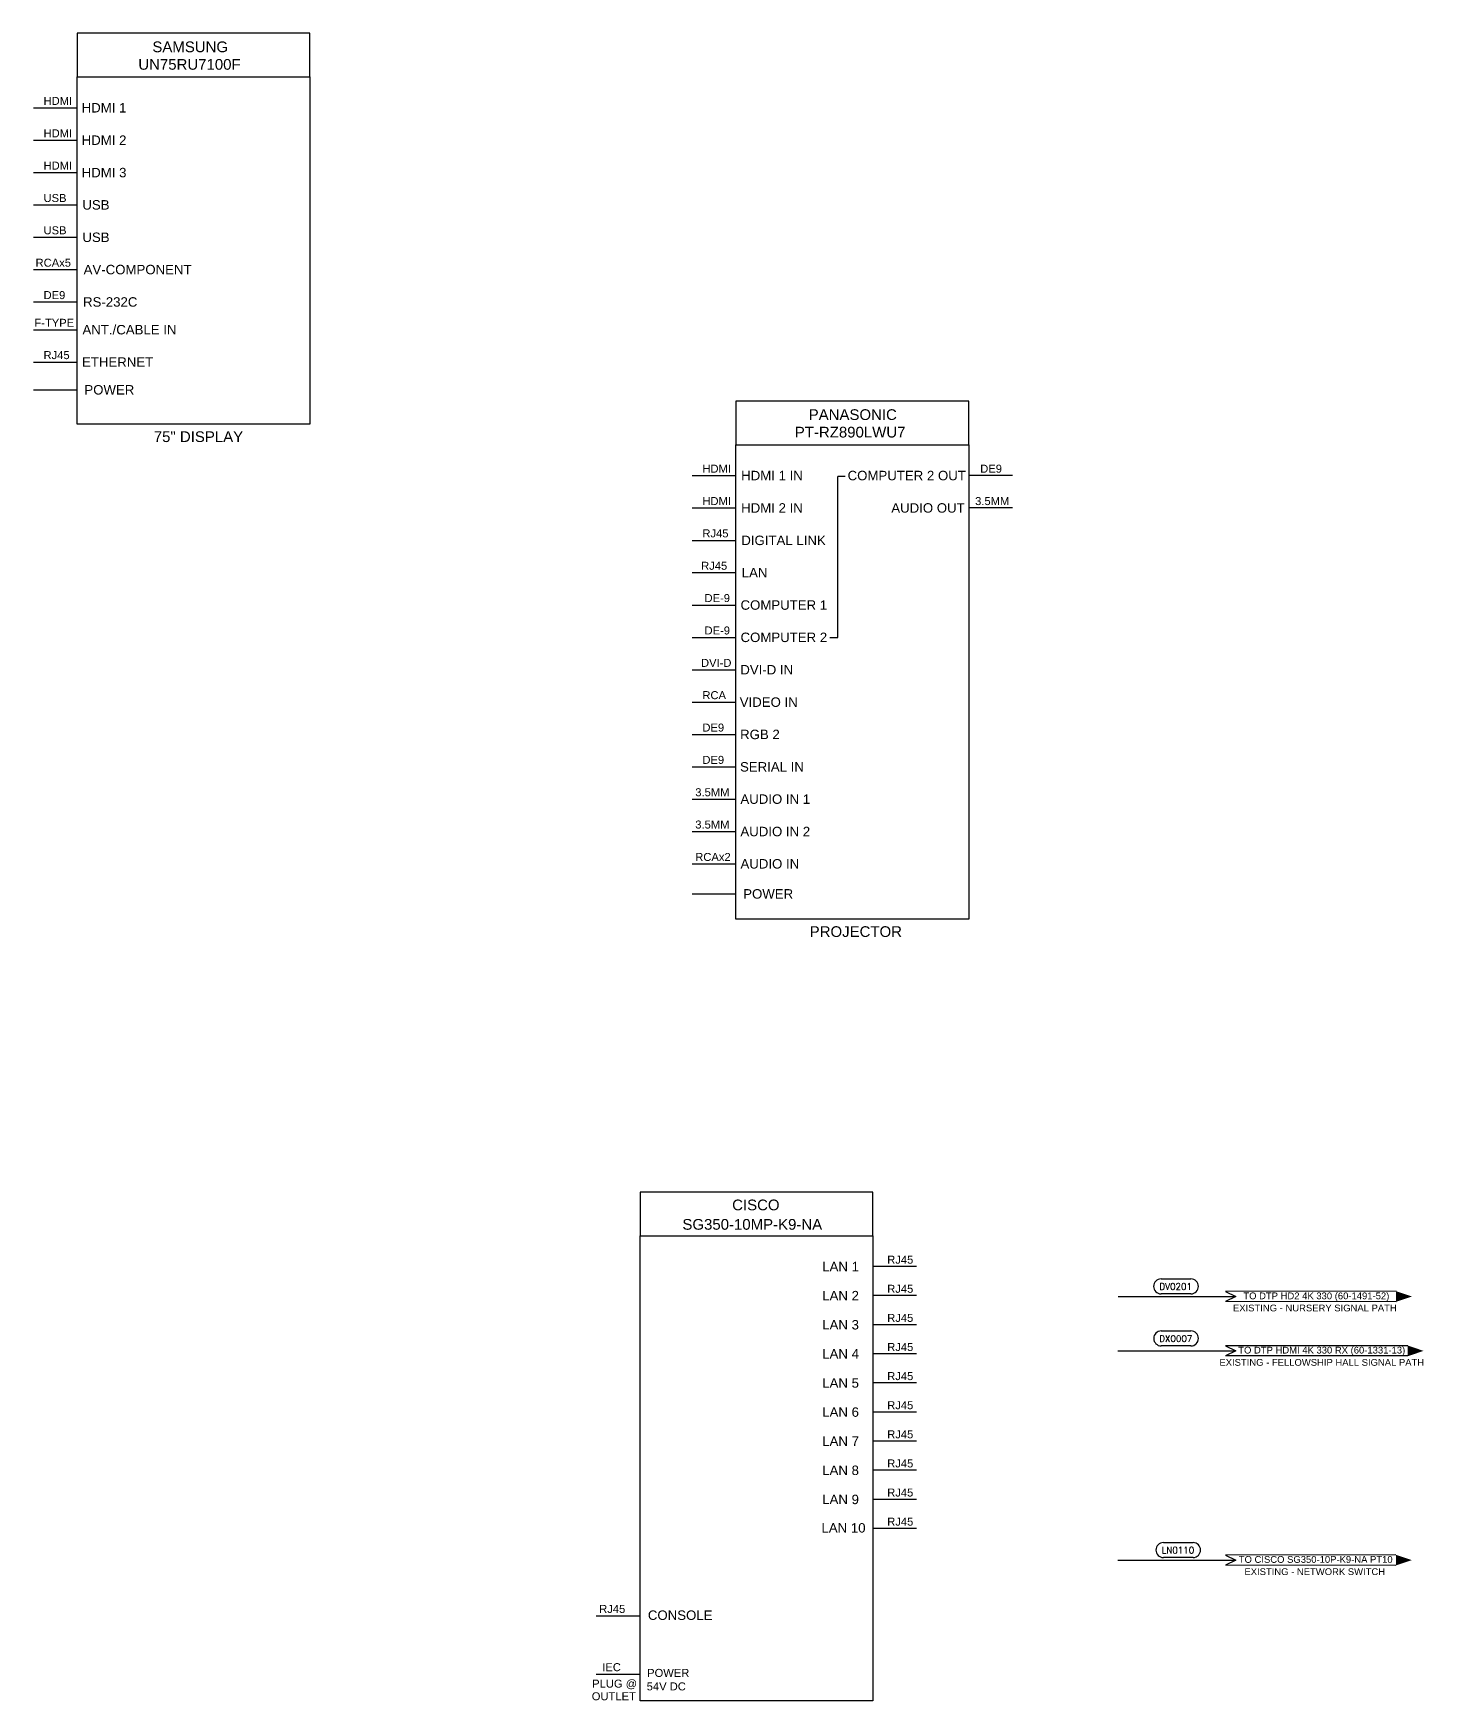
# Model space of a CAD drawing. Header units: inches. Extents: x 76.6 to 171, y -0.9 to 22.9.
# Drawn here: x 76.55 to 89.64, y -0.67 to 15.02 of the extents above; entities that cross this region are included whole.
import ezdxf
from ezdxf.enums import TextEntityAlignment as Align

# ---------------------------------------------------------------- set-up
doc = ezdxf.new("R2010")
doc.units = ezdxf.units.IN
doc.header["$MEASUREMENT"] = 0
for name, color, linetype in [('AV-CABLE-AUDIO', 4, 'Continuous'), ('AV-CABLE-CNTRL', 2, 'Continuous'), ('AV-CABLE-VIDEO', 6, 'Continuous'), ('AV-CBL-AUDIO', 4, 'Continuous'), ('AV-DEVICE', 4, 'Continuous'), ('AV-NOTE', 1, 'Continuous'), ('AV-TEXT', 2, 'Continuous')]:
    doc.layers.add(name, color=color, linetype=linetype)
doc.styles.add('PDF Arial', font='arial.ttf')
doc.styles.get("Standard").update_dxf_attribs({"font": 'simplex.shx'})
doc.styles.add('WL-BASE', font='arial.ttf')

# ---------------------------------------------------------------- blocks, each defined once
blk = doc.blocks.new('SAMSUNG UN75RU7100F')
for points in [[(0, -0.411), (2.192, -0.411), (2.192, 0), (0, 0)], [(0, -0.411), (2.192, -0.411), (2.192, -3.68), (0, -3.68)]]:
    blk.add_lwpolyline(points, close=True)
at = {"layer": 'AV-CABLE-AUDIO', "color": 1}
blk.add_line((-0.411, -3.356), (0, -3.356), dxfattribs=at)
at = {"layer": 'AV-CABLE-CNTRL'}
for p, q in [((-0.411, -2.529), (0, -2.529)), ((-0.411, -3.095), (0, -3.095))]:
    blk.add_line(p, q, dxfattribs=at)
at = {"layer": 'AV-CABLE-VIDEO', "color": 6}
for p, q in [((-0.411, -0.701), (0, -0.701)), ((-0.411, -1.006), (0, -1.006)), ((-0.411, -1.311), (0, -1.311)), ((-0.411, -1.615), (0, -1.615)), ((-0.411, -1.92), (0, -1.92)), ((-0.411, -2.224), (0, -2.224))]:
    blk.add_line(p, q, dxfattribs=at)
at = {"layer": 'AV-CBL-AUDIO'}
blk.add_line((-0.411, -2.79), (0, -2.79), dxfattribs=at)
at = {"style": 'WL-BASE'}
blk.add_text('75" DISPLAY', height=0.10083, dxfattribs=at).set_placement((1.563, -3.797), align=Align.MIDDLE_RIGHT)
at = {"attachment_point": 2, "style": 'WL-BASE'}
for s, insert, char_height in [('SAMSUNG', (1.065, -0.077), 0.1008), ('\\pxqc;UN75RU7100F', (1.058, -0.242), 0.10083)]:
    blk.add_mtext_dynamic_manual_height_columns(s, width=3.03705, gutter_width=1, heights=[0], dxfattribs=dict(at, insert=insert, char_height=char_height))
at = {"layer": 'AV-CABLE-AUDIO', "color": 1, "style": 'WL-BASE'}
blk.add_text('POWER', height=0.089, dxfattribs=at).set_placement((0.539, -3.356), align=Align.MIDDLE_RIGHT)
at = {"layer": 'AV-CABLE-CNTRL', "style": 'WL-BASE'}
for s, p in [('DE9', (-0.315, -2.502)), ('RJ45', (-0.315, -3.067))]:
    blk.add_text(s, height=0.0753, dxfattribs=at).set_placement(p)
for s, p in [('RS-232C', (0.568, -2.529)), ('ETHERNET', (0.717, -3.095))]:
    blk.add_text(s, height=0.089, dxfattribs=at).set_placement(p, align=Align.MIDDLE_RIGHT)
at = {"layer": 'AV-CABLE-VIDEO', "color": 6, "style": 'WL-BASE'}
for s, p in [('HDMI', (-0.315, -0.674)), ('HDMI', (-0.315, -0.979)), ('HDMI', (-0.315, -1.283)), ('USB', (-0.315, -1.588)), ('USB', (-0.315, -1.892)), ('RCAx5', (-0.39, -2.197))]:
    blk.add_text(s, height=0.0753, dxfattribs=at).set_placement(p)
for s, height, p in [('HDMI 1', 0.089, (0.465, -0.701)), ('HDMI 2', 0.089, (0.465, -1.006)), ('HDMI 3', 0.089, (0.465, -1.311)), ('USB', 0.089, (0.306, -1.615)), ('USB', 0.089, (0.306, -1.92)), ('AV-COMPONENT', 0.08905, (1.078, -2.224))]:
    blk.add_text(s, height=height, dxfattribs=at).set_placement(p, align=Align.MIDDLE_RIGHT)
at = {"layer": 'AV-CBL-AUDIO', "style": 'WL-BASE'}
blk.add_text('F-TYPE', height=0.0753, dxfattribs=at).set_placement((-0.401, -2.763))
blk.add_text('ANT./CABLE IN', height=0.08905, dxfattribs=at).set_placement((0.936, -2.79), align=Align.MIDDLE_RIGHT)
blk = doc.blocks.new('CISCO SG350-10MP-K9-NA')
for points in [[(0, -0.411), (2.192, -0.411), (2.192, 0), (0, 0)], [(0, -0.411), (2.192, -0.411), (2.192, -4.788), (0, -4.788)]]:
    blk.add_lwpolyline(points, close=True)
at = {"layer": 'AV-CABLE-AUDIO', "color": 2}
for p, q in [((2.603, -0.701), (2.192, -0.701)), ((2.603, -0.975), (2.192, -0.975)), ((2.603, -1.249), (2.192, -1.249)), ((2.603, -1.523), (2.192, -1.523)), ((2.603, -1.797), (2.192, -1.797)), ((2.603, -2.071), (2.192, -2.071)), ((2.603, -2.345), (2.192, -2.345)), ((2.603, -2.619), (2.192, -2.619)), ((2.603, -2.893), (2.192, -2.893)), ((2.603, -3.167), (2.192, -3.167)), ((-0.411, -3.989), (0, -3.989))]:
    blk.add_line(p, q, dxfattribs=at)
at = {"layer": 'AV-NOTE'}
blk.add_line((-0.411, -4.537), (0, -4.537), dxfattribs=at)
at = {"style": 'WL-BASE'}
for s, height, p in [('CISCO', 0.1008, (1.313, -0.121)), ('SG350-10MP-K9-NA', 0.10083, (1.714, -0.304))]:
    blk.add_text(s, height=height, dxfattribs=at).set_placement(p, align=Align.MIDDLE_RIGHT)
at = {"layer": 'AV-CABLE-AUDIO', "color": 2, "style": 'WL-BASE'}
for p in [(2.326, -0.674), (2.326, -0.948), (2.326, -1.222), (2.326, -1.496), (2.326, -1.77), (2.326, -2.044), (2.326, -2.318), (2.326, -2.592), (2.326, -2.866), (2.326, -3.14), (-0.384, -3.962)]:
    blk.add_text('RJ45', height=0.0753, dxfattribs=at).set_placement(p)
for s, p in [('LAN 1', (2.06, -0.701)), ('LAN 2', (2.06, -0.975)), ('LAN 3', (2.06, -1.249)), ('LAN 4', (2.06, -1.523)), ('LAN 5', (2.06, -1.797)), ('LAN 6', (2.06, -2.071)), ('LAN 7', (2.06, -2.345)), ('LAN 8', (2.06, -2.619)), ('LAN 9', (2.06, -2.893)), ('LAN 10', (2.122, -3.161)), ('CONSOLE', (0.682, -3.983))]:
    blk.add_text(s, height=0.089, dxfattribs=at).set_placement(p, align=Align.MIDDLE_RIGHT)
at = {"layer": 'AV-NOTE', "style": 'WL-BASE'}
for s, p in [('IEC', (-0.355, -4.51)), ('POWER', (0.067, -4.564)), ('OUTLET', (-0.454, -4.784)), ('PLUG @', (-0.45, -4.665)), ('54V DC', (0.063, -4.691))]:
    blk.add_text(s, height=0.0753, dxfattribs=at).set_placement(p)
blk = doc.blocks.new('PANASONIC PT-RZ890L0WU7')
for p, q in [((1.028, -0.709), (0.96, -0.709)), ((0.96, -2.225), (0.96, -0.709)), ((0.883, -2.225), (0.96, -2.225))]:
    blk.add_line(p, q)
for points in [[(0, -0.411), (2.192, -0.411), (2.192, 0), (0, 0)], [(0, -0.411), (2.192, -0.411), (2.192, -4.877), (0, -4.877)]]:
    blk.add_lwpolyline(points, close=True)
at = {"layer": 'AV-CABLE-AUDIO'}
blk.add_line((2.603, -1.006), (2.192, -1.006), dxfattribs=at)
at = {"layer": 'AV-CABLE-AUDIO', "color": 2}
blk.add_line((-0.411, -1.615), (0, -1.615), dxfattribs=at)
at = {"layer": 'AV-CABLE-AUDIO', "color": 1}
blk.add_line((-0.411, -4.639), (0, -4.639), dxfattribs=at)
at = {"layer": 'AV-CABLE-CNTRL'}
for p, q in [((-0.411, -3.138), (0, -3.138)), ((-0.411, -3.443), (0, -3.443))]:
    blk.add_line(p, q, dxfattribs=at)
at = {"layer": 'AV-CABLE-CNTRL', "color": 4}
for p, q in [((-0.411, -3.747), (0, -3.747)), ((-0.411, -4.052), (0, -4.052)), ((-0.411, -4.356), (0, -4.356))]:
    blk.add_line(p, q, dxfattribs=at)
at = {"layer": 'AV-CABLE-VIDEO', "color": 6}
for p, q in [((-0.411, -0.701), (0, -0.701)), ((2.603, -0.701), (2.192, -0.701)), ((-0.411, -1.006), (0, -1.006)), ((-0.411, -1.311), (0, -1.311)), ((-0.411, -1.92), (0, -1.92)), ((-0.411, -2.224), (0, -2.224)), ((-0.411, -2.529), (0, -2.529))]:
    blk.add_line(p, q, dxfattribs=at)
at = {"layer": 'AV-CBL-AUDIO'}
blk.add_line((-0.411, -2.834), (0, -2.834), dxfattribs=at)
at = {"style": 'WL-BASE'}
blk.add_text('PROJECTOR', height=0.1008, dxfattribs=at).set_placement((1.563, -4.994), align=Align.MIDDLE_RIGHT)
at = {"attachment_point": 2, "style": 'WL-BASE'}
for s, insert, char_height in [('PANASONIC', (1.1, -0.077), 0.1008), ('\\pxqr;PT-RZ890LWU7', (0.077, -0.242), 0.10083)]:
    blk.add_mtext_dynamic_manual_height_columns(s, width=3.03705, gutter_width=1, heights=[0], dxfattribs=dict(at, insert=insert, char_height=char_height))
at = {"layer": 'AV-CABLE-AUDIO', "style": 'WL-BASE'}
blk.add_text('3.5MM', height=0.0753, dxfattribs=at).set_placement((2.251, -0.979))
blk.add_text('AUDIO OUT', height=0.089, dxfattribs=at).set_placement((2.153, -1.006), align=Align.MIDDLE_RIGHT)
at = {"layer": 'AV-CABLE-AUDIO', "color": 2, "style": 'WL-BASE'}
blk.add_text('RJ45', height=0.0753, dxfattribs=at).set_placement((-0.327, -1.588))
blk.add_text('LAN', height=0.089, dxfattribs=at).set_placement((0.297, -1.615), align=Align.MIDDLE_RIGHT)
at = {"layer": 'AV-CABLE-AUDIO', "color": 1, "style": 'WL-BASE'}
blk.add_text('POWER', height=0.089, dxfattribs=at).set_placement((0.539, -4.639), align=Align.MIDDLE_RIGHT)
at = {"layer": 'AV-CABLE-CNTRL', "style": 'WL-BASE'}
for p in [(-0.315, -3.111), (-0.315, -3.415)]:
    blk.add_text('DE9', height=0.0753, dxfattribs=at).set_placement(p)
for s, p in [('RGB 2', (0.413, -3.138)), ('SERIAL IN', (0.64, -3.443))]:
    blk.add_text(s, height=0.089, dxfattribs=at).set_placement(p, align=Align.MIDDLE_RIGHT)
at = {"layer": 'AV-CABLE-CNTRL', "color": 4, "style": 'WL-BASE'}
for s, p in [('3.5MM', (-0.382, -3.72)), ('3.5MM', (-0.382, -4.024)), ('RCAx2', (-0.382, -4.329))]:
    blk.add_text(s, height=0.0753, dxfattribs=at).set_placement(p)
for s, p in [('AUDIO IN 1', (0.699, -3.747)), ('AUDIO IN 2', (0.699, -4.052)), ('AUDIO IN', (0.596, -4.356))]:
    blk.add_text(s, height=0.089, dxfattribs=at).set_placement(p, align=Align.MIDDLE_RIGHT)
at = {"layer": 'AV-CABLE-VIDEO', "color": 6, "style": 'WL-BASE'}
for s, p in [('HDMI', (-0.315, -0.674)), ('DE9', (2.299, -0.674)), ('HDMI', (-0.315, -0.979)), ('RJ45', (-0.315, -1.283)), ('DE-9', (-0.295, -1.892)), ('DE-9', (-0.295, -2.197)), ('DVI-D', (-0.328, -2.502))]:
    blk.add_text(s, height=0.0753, dxfattribs=at).set_placement(p)
for s, height, p in [('HDMI 1 IN', 0.089, (0.63, -0.701)), ('COMPUTER 2 OUT', 0.08905, (2.164, -0.701)), ('HDMI 2 IN', 0.089, (0.63, -1.006)), ('DIGITAL LINK', 0.08905, (0.846, -1.311)), ('COMPUTER 1', 0.089, (0.859, -1.92)), ('COMPUTER 2', 0.089, (0.859, -2.224)), ('DVI-D IN', 0.089, (0.539, -2.529))]:
    blk.add_text(s, height=height, dxfattribs=at).set_placement(p, align=Align.MIDDLE_RIGHT)
at = {"layer": 'AV-CBL-AUDIO', "style": 'WL-BASE'}
blk.add_text('RCA', height=0.0753, dxfattribs=at).set_placement((-0.315, -2.806))
blk.add_text('VIDEO IN', height=0.089, dxfattribs=at).set_placement((0.582, -2.834), align=Align.MIDDLE_RIGHT)
blk = doc.blocks.new('WIRE_LABEL')
at = {"layer": 'AV-TEXT'}
for p, q in [((-0.137, 0.141), (0.143, 0.141)), ((0.143, 0), (-0.137, 0))]:
    blk.add_line(p, q, dxfattribs=at)
for centre, start, end in [((-0.137, 0.07), 90, 270), ((0.143, 0.07), 270, 90)]:
    blk.add_arc(centre, 0.0703, start, end, dxfattribs=at)
blk.add_attdef('NUMBER', text='', height=0.06, dxfattribs=at).set_placement((0, 0.039), align=Align.CENTER)

msp = doc.modelspace()

# ---------------------------------------------------------------- linework, layer by layer
at = {"layer": 'AV-CABLE-CNTRL'}
for p, q in [((89.376, 3.18), (87.772, 3.177)), ((87.772, 3.177), (87.869, 3.13)), ((87.869, 3.13), (87.772, 3.083)), ((89.376, 3.08), (87.772, 3.083)), ((89.486, 2.666), (87.77, 2.666)), ((87.77, 2.666), (87.867, 2.618)), ((87.867, 2.618), (87.77, 2.571)), ((89.486, 2.571), (87.77, 2.571)), ((89.374, 0.698), (87.771, 0.696)), ((87.771, 0.696), (87.868, 0.649)), ((87.868, 0.649), (87.771, 0.601)), ((89.374, 0.598), (87.771, 0.601))]:
    msp.add_line(p, q, dxfattribs=at)
for points in [[(86.761, 3.131), (87.867, 3.131)], [(86.758, 2.619), (87.864, 2.619)], [(86.759, 0.649), (87.865, 0.649)]]:
    msp.add_lwpolyline(points, dxfattribs=at)
for points in [[(89.376, 3.18), (89.525, 3.13), (89.376, 3.08)], [(89.486, 2.668), (89.635, 2.618), (89.486, 2.568)], [(89.374, 0.698), (89.524, 0.648), (89.374, 0.598)]]:
    msp.add_solid(points, dxfattribs=at)

# ---------------------------------------------------------------- block references
for name, p in [('SAMSUNG UN75RU7100F', (76.965, 15.021)), ('PANASONIC PT-RZ890L0WU7', (83.164, 11.559)), ('CISCO SG350-10MP-K9-NA', (82.262, 4.113))]:
    msp.add_blockref(name, p)
at = {"layer": 'AV-DEVICE'}
for p, values in [((87.302, 3.155), {'NUMBER': 'DV0201'}), ((87.323, 0.673), {'NUMBER': 'LN0110'})]:
    msp.add_blockref('WIRE_LABEL', p, dxfattribs=at).add_auto_attribs(values)
at = {"layer": 'AV-DEVICE', "color": 1}
ref = msp.add_blockref('WIRE_LABEL', (87.303, 2.665), dxfattribs=at)
ref.add_attrib('NUMBER', 'DX0007', dxfattribs={"layer": 'AV-TEXT', "color": 1, "height": 0.06}).set_placement((87.303, 2.704), align=Align.CENTER)

# ---------------------------------------------------------------- texts
at = {"layer": 'AV-CABLE-CNTRL', "char_height": 0.06363, "width": 1.95327, "attachment_point": 7, "style": 'PDF Arial'}
for s, insert in [('TO DTP HD2 4K 330 (60-1491-52)', (87.939, 3.085)), ('\\pxqc;EXISTING - NURSERY SIGNAL PATH', (87.635, 2.989)), ('\\pxqc;EXISTING - FELLOWSHIP HALL SIGNAL PATH', (87.7, 2.477)), ('TO DTP HDMI 4K 330 RX (60-1331-13)', (87.891, 2.574)), ('TO CISCO SG350-10P-K9-NA PT10', (87.896, 0.622)), ('\\pxqc;EXISTING - NETWORK SWITCH', (87.634, 0.507))]:
    msp.add_mtext(s, dxfattribs=dict(at, insert=insert))

doc.saveas('drawing.dxf')
